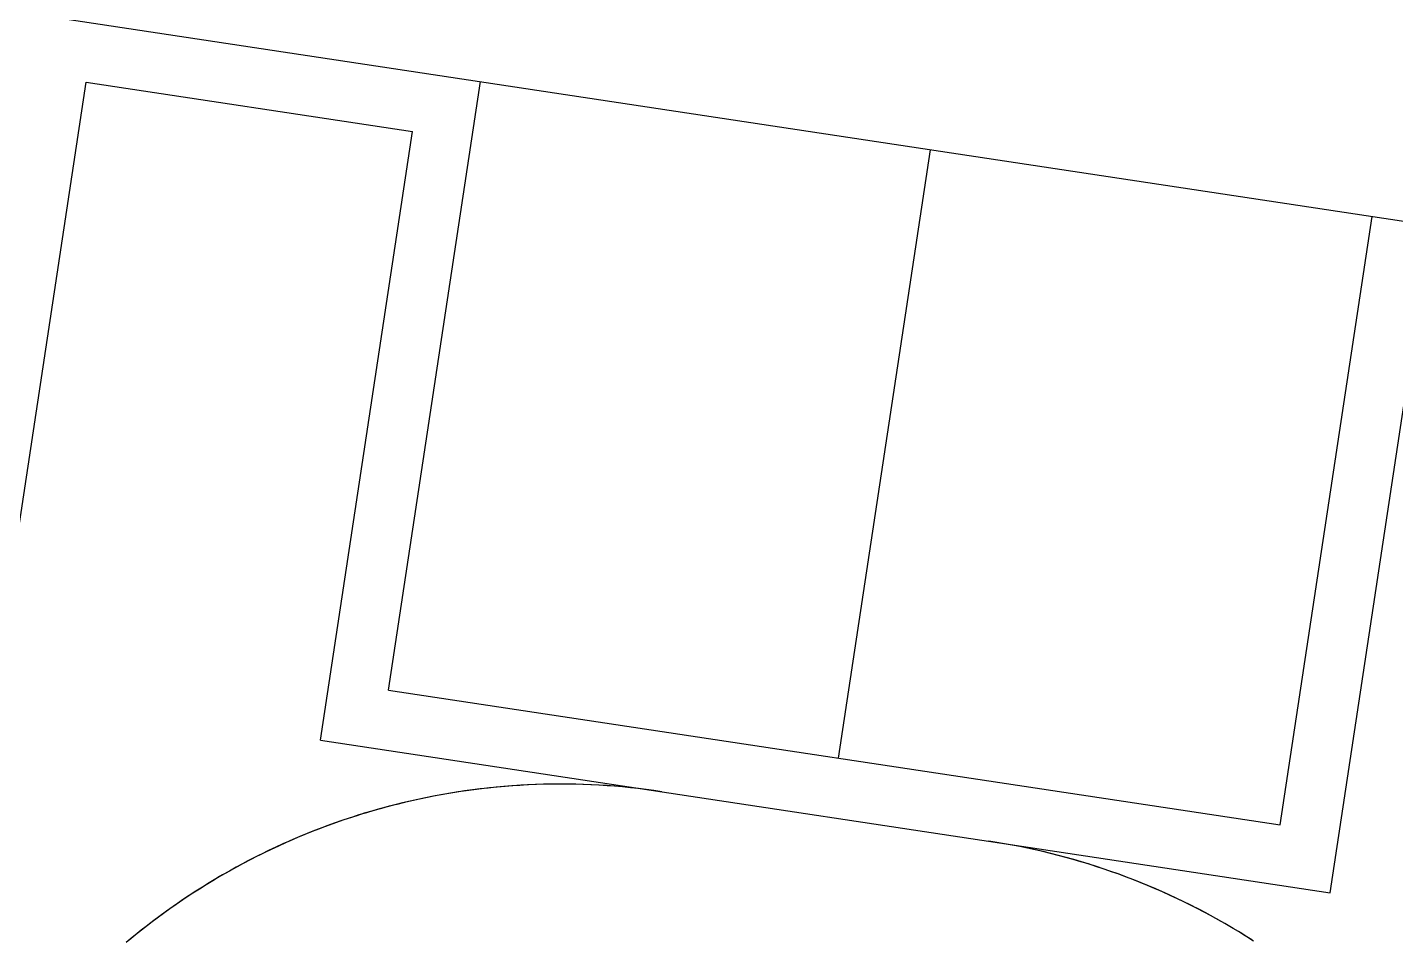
# Model space of a CAD drawing. Header units: metres. Extents: x 680594 to 684853, y 828874 to 830078.
# Drawn here: x 682140.8 to 682209.8, y 829761.3 to 829807.1 of the extents above; entities that cross this region are included whole.
import ezdxf

# ---------------------------------------------------------------- set-up
doc = ezdxf.new("R2010")
doc.units = ezdxf.units.M
doc.layers.add('PLOT_LINES', color=7, linetype='Continuous')

msp = doc.modelspace()

# ---------------------------------------------------------------- linework, layer by layer
at = {"layer": 'PLOT_LINES'}
for points in [[(682141.296, 829807.762), (682230.943, 829794.208)], [(682141.296, 829807.762), (682230.943, 829794.208)], [(682141.296, 829807.762), (682230.943, 829794.208)], [(682141.296, 829807.762), (682230.943, 829794.208)], [(682130.135, 829713.876), (682143.814, 829804.348)], [(682130.135, 829713.876), (682143.814, 829804.348)], [(682130.135, 829713.876), (682143.814, 829804.348)], [(682130.135, 829713.876), (682143.814, 829804.348)], [(682143.814, 829804.348), (682160.252, 829801.862)], [(682143.814, 829804.348), (682160.252, 829801.862)], [(682143.814, 829804.348), (682160.252, 829801.862)], [(682143.814, 829804.348), (682160.252, 829801.862)], [(682159.032, 829773.728), (682163.667, 829804.38)], [(682159.032, 829773.728), (682163.667, 829804.38)], [(682159.032, 829773.728), (682163.667, 829804.38)], [(682159.032, 829773.728), (682163.667, 829804.38)], [(682155.618, 829771.211), (682160.252, 829801.862)], [(682155.618, 829771.211), (682160.252, 829801.862)], [(682155.618, 829771.211), (682160.252, 829801.862)], [(682155.618, 829771.211), (682160.252, 829801.862)], [(682181.704, 829770.301), (682186.338, 829800.952)], [(682181.704, 829770.301), (682186.338, 829800.952)], [(682181.704, 829770.301), (682186.338, 829800.952)], [(682181.704, 829770.301), (682186.338, 829800.952)], [(682203.938, 829766.939), (682208.572, 829797.591)], [(682203.938, 829766.939), (682208.572, 829797.591)], [(682203.938, 829766.939), (682208.572, 829797.591)], [(682203.938, 829766.939), (682208.572, 829797.591)], [(682206.456, 829763.524), (682211.09, 829794.176)], [(682206.456, 829763.524), (682211.09, 829794.176)], [(682206.456, 829763.524), (682211.09, 829794.176)], [(682206.456, 829763.524), (682211.09, 829794.176)], [(682159.032, 829773.728), (682203.938, 829766.939)], [(682159.032, 829773.728), (682203.938, 829766.939)], [(682159.032, 829773.728), (682203.938, 829766.939)], [(682159.032, 829773.728), (682203.938, 829766.939)], [(682155.618, 829771.211), (682206.456, 829763.524)], [(682155.618, 829771.211), (682206.456, 829763.524)], [(682155.618, 829771.211), (682206.456, 829763.524)], [(682155.618, 829771.211), (682206.456, 829763.524)], [(682172.797, 829768.613), (682172.406, 829768.67), (682172.014, 829768.722), (682171.621, 829768.77), (682171.228, 829768.813), (682170.834, 829768.852), (682170.44, 829768.886), (682170.045, 829768.915), (682169.651, 829768.94), (682169.255, 829768.96), (682168.86, 829768.976), (682168.465, 829768.987), (682168.069, 829768.993), (682167.674, 829768.995), (682167.278, 829768.992), (682166.882, 829768.985), (682166.487, 829768.973), (682166.092, 829768.956), (682165.697, 829768.935), (682165.302, 829768.91), (682164.907, 829768.879), (682164.513, 829768.844), (682164.12, 829768.805), (682163.727, 829768.761), (682163.334, 829768.712), (682162.942, 829768.659), (682162.551, 829768.601), (682162.16, 829768.538), (682161.77, 829768.472), (682161.381, 829768.4), (682160.993, 829768.324), (682160.605, 829768.244), (682160.219, 829768.159), (682159.834, 829768.069), (682159.449, 829767.975), (682159.066, 829767.877), (682158.684, 829767.774), (682158.303, 829767.667), (682157.924, 829767.555), (682157.546, 829767.439), (682157.169, 829767.318), (682156.794, 829767.194), (682156.42, 829767.064), (682156.047, 829766.931), (682155.677, 829766.793), (682155.307, 829766.651), (682154.94, 829766.504), (682154.574, 829766.353), (682154.21, 829766.198), (682153.848, 829766.039), (682153.488, 829765.876), (682153.129, 829765.708), (682152.773, 829765.536), (682152.419, 829765.36), (682152.066, 829765.18), (682151.716, 829764.996), (682151.368, 829764.808), (682151.023, 829764.616), (682150.679, 829764.42), (682150.338, 829764.219), (682149.999, 829764.015), (682149.663, 829763.807), (682149.329, 829763.595), (682148.997, 829763.379), (682148.668, 829763.16), (682148.342, 829762.936), (682148.018, 829762.709), (682147.697, 829762.478), (682147.378, 829762.243), (682147.063, 829762.004), (682146.75, 829761.762), (682146.44, 829761.517), (682146.133, 829761.267), (682145.828, 829761.014)], [(682172.797, 829768.613), (682172.406, 829768.67), (682172.014, 829768.722), (682171.621, 829768.77), (682171.228, 829768.813), (682170.834, 829768.852), (682170.44, 829768.886), (682170.045, 829768.915), (682169.651, 829768.94), (682169.255, 829768.96), (682168.86, 829768.976), (682168.465, 829768.987), (682168.069, 829768.993), (682167.674, 829768.995), (682167.278, 829768.992), (682166.882, 829768.985), (682166.487, 829768.973), (682166.092, 829768.956), (682165.697, 829768.935), (682165.302, 829768.91), (682164.907, 829768.879), (682164.513, 829768.844), (682164.12, 829768.805), (682163.727, 829768.761), (682163.334, 829768.712), (682162.942, 829768.659), (682162.551, 829768.601), (682162.16, 829768.538), (682161.77, 829768.472), (682161.381, 829768.4), (682160.993, 829768.324), (682160.605, 829768.244), (682160.219, 829768.159), (682159.834, 829768.069), (682159.449, 829767.975), (682159.066, 829767.877), (682158.684, 829767.774), (682158.303, 829767.667), (682157.924, 829767.555), (682157.546, 829767.439), (682157.169, 829767.318), (682156.794, 829767.194), (682156.42, 829767.064), (682156.047, 829766.931), (682155.677, 829766.793), (682155.307, 829766.651), (682154.94, 829766.504), (682154.574, 829766.353), (682154.21, 829766.198), (682153.848, 829766.039), (682153.488, 829765.876), (682153.129, 829765.708), (682152.773, 829765.536), (682152.419, 829765.36), (682152.066, 829765.18), (682151.716, 829764.996), (682151.368, 829764.808), (682151.023, 829764.616), (682150.679, 829764.42), (682150.338, 829764.219), (682149.999, 829764.015), (682149.663, 829763.807), (682149.329, 829763.595), (682148.997, 829763.379), (682148.668, 829763.16), (682148.342, 829762.936), (682148.018, 829762.709), (682147.697, 829762.478), (682147.378, 829762.243), (682147.063, 829762.004), (682146.75, 829761.762), (682146.44, 829761.517), (682146.133, 829761.267), (682145.828, 829761.014)], [(682172.797, 829768.613), (682172.403, 829768.67), (682172.008, 829768.723), (682171.612, 829768.771), (682171.216, 829768.814), (682170.819, 829768.853), (682170.422, 829768.887), (682170.025, 829768.917), (682169.627, 829768.941), (682169.229, 829768.961), (682168.831, 829768.977), (682168.432, 829768.988), (682168.034, 829768.994), (682167.635, 829768.995), (682167.237, 829768.992), (682166.838, 829768.984), (682166.44, 829768.971), (682166.042, 829768.954), (682165.644, 829768.932), (682165.246, 829768.905), (682164.849, 829768.874), (682164.452, 829768.838), (682164.055, 829768.798), (682163.659, 829768.753), (682163.264, 829768.703), (682162.869, 829768.648), (682162.475, 829768.589), (682162.081, 829768.525), (682161.689, 829768.457), (682161.297, 829768.384), (682160.906, 829768.307), (682160.516, 829768.224), (682160.127, 829768.138), (682159.739, 829768.047), (682159.352, 829767.951), (682158.966, 829767.85), (682158.582, 829767.746), (682158.199, 829767.636), (682157.817, 829767.523), (682157.436, 829767.404), (682157.057, 829767.282), (682156.679, 829767.154), (682156.303, 829767.023), (682155.928, 829766.887), (682155.555, 829766.747), (682155.184, 829766.602), (682154.814, 829766.453), (682154.446, 829766.299), (682154.08, 829766.142), (682153.716, 829765.98), (682153.354, 829765.814), (682152.994, 829765.643), (682152.635, 829765.468), (682152.279, 829765.29), (682151.925, 829765.107), (682151.573, 829764.919), (682151.224, 829764.728), (682150.876, 829764.533), (682150.531, 829764.333), (682150.188, 829764.13), (682149.848, 829763.923), (682149.51, 829763.711), (682149.175, 829763.496), (682148.842, 829763.276), (682148.512, 829763.053), (682148.184, 829762.826), (682147.859, 829762.595), (682147.537, 829762.361), (682147.218, 829762.122), (682146.901, 829761.88), (682146.587, 829761.634), (682146.277, 829761.385), (682145.969, 829761.132)], [(682172.797, 829768.613), (682172.403, 829768.67), (682172.008, 829768.723), (682171.612, 829768.771), (682171.216, 829768.814), (682170.819, 829768.853), (682170.422, 829768.887), (682170.025, 829768.917), (682169.627, 829768.941), (682169.229, 829768.961), (682168.831, 829768.977), (682168.432, 829768.988), (682168.034, 829768.994), (682167.635, 829768.995), (682167.237, 829768.992), (682166.838, 829768.984), (682166.44, 829768.971), (682166.042, 829768.954), (682165.644, 829768.932), (682165.246, 829768.905), (682164.849, 829768.874), (682164.452, 829768.838), (682164.055, 829768.798), (682163.659, 829768.753), (682163.264, 829768.703), (682162.869, 829768.648), (682162.475, 829768.589), (682162.081, 829768.525), (682161.689, 829768.457), (682161.297, 829768.384), (682160.906, 829768.307), (682160.516, 829768.224), (682160.127, 829768.138), (682159.739, 829768.047), (682159.352, 829767.951), (682158.966, 829767.85), (682158.582, 829767.746), (682158.199, 829767.636), (682157.817, 829767.523), (682157.436, 829767.404), (682157.057, 829767.282), (682156.679, 829767.154), (682156.303, 829767.023), (682155.928, 829766.887), (682155.555, 829766.747), (682155.184, 829766.602), (682154.814, 829766.453), (682154.446, 829766.299), (682154.08, 829766.142), (682153.716, 829765.98), (682153.354, 829765.814), (682152.994, 829765.643), (682152.635, 829765.468), (682152.279, 829765.29), (682151.925, 829765.107), (682151.573, 829764.919), (682151.224, 829764.728), (682150.876, 829764.533), (682150.531, 829764.333), (682150.188, 829764.13), (682149.848, 829763.923), (682149.51, 829763.711), (682149.175, 829763.496), (682148.842, 829763.276), (682148.512, 829763.053), (682148.184, 829762.826), (682147.859, 829762.595), (682147.537, 829762.361), (682147.218, 829762.122), (682146.901, 829761.88), (682146.587, 829761.634), (682146.277, 829761.385), (682145.969, 829761.132)], [(682202.511, 829761.148), (682202.176, 829761.359), (682201.839, 829761.566), (682201.5, 829761.77), (682201.158, 829761.969), (682200.814, 829762.164), (682200.468, 829762.356), (682200.119, 829762.543), (682199.769, 829762.726), (682199.416, 829762.906), (682199.061, 829763.081), (682198.705, 829763.252), (682198.346, 829763.418), (682197.985, 829763.581), (682197.623, 829763.739), (682197.258, 829763.893), (682196.892, 829764.043), (682196.524, 829764.189), (682196.155, 829764.33), (682195.784, 829764.467), (682195.411, 829764.6), (682195.037, 829764.728), (682194.661, 829764.852), (682194.284, 829764.972), (682193.906, 829765.087), (682193.526, 829765.198), (682193.145, 829765.304), (682192.763, 829765.406), (682192.379, 829765.504), (682191.995, 829765.597), (682191.609, 829765.685), (682191.222, 829765.769), (682190.835, 829765.849), (682190.446, 829765.924), (682190.057, 829765.994), (682189.667, 829766.06), (682189.276, 829766.122)], [(682202.511, 829761.148), (682202.176, 829761.359), (682201.839, 829761.566), (682201.5, 829761.77), (682201.158, 829761.969), (682200.814, 829762.164), (682200.468, 829762.356), (682200.119, 829762.543), (682199.769, 829762.726), (682199.416, 829762.906), (682199.061, 829763.081), (682198.705, 829763.252), (682198.346, 829763.418), (682197.985, 829763.581), (682197.623, 829763.739), (682197.258, 829763.893), (682196.892, 829764.043), (682196.524, 829764.189), (682196.155, 829764.33), (682195.784, 829764.467), (682195.411, 829764.6), (682195.037, 829764.728), (682194.661, 829764.852), (682194.284, 829764.972), (682193.906, 829765.087), (682193.526, 829765.198), (682193.145, 829765.304), (682192.763, 829765.406), (682192.379, 829765.504), (682191.995, 829765.597), (682191.609, 829765.685), (682191.222, 829765.769), (682190.835, 829765.849), (682190.446, 829765.924), (682190.057, 829765.994), (682189.667, 829766.06), (682189.276, 829766.122)], [(682202.6, 829761.09), (682202.264, 829761.304), (682201.925, 829761.514), (682201.584, 829761.72), (682201.24, 829761.922), (682200.894, 829762.12), (682200.546, 829762.313), (682200.195, 829762.503), (682199.842, 829762.688), (682199.487, 829762.87), (682199.13, 829763.047), (682198.771, 829763.22), (682198.41, 829763.389), (682198.047, 829763.553), (682197.682, 829763.714), (682197.315, 829763.87), (682196.947, 829764.021), (682196.577, 829764.168), (682196.205, 829764.311), (682195.831, 829764.45), (682195.456, 829764.584), (682195.079, 829764.714), (682194.7, 829764.84), (682194.321, 829764.96), (682193.94, 829765.077), (682193.557, 829765.189), (682193.173, 829765.296), (682192.788, 829765.399), (682192.402, 829765.498), (682192.015, 829765.592), (682191.626, 829765.681), (682191.237, 829765.766), (682190.846, 829765.846), (682190.455, 829765.922), (682190.063, 829765.993), (682189.67, 829766.06), (682189.276, 829766.122)], [(682202.6, 829761.09), (682202.264, 829761.304), (682201.925, 829761.514), (682201.584, 829761.72), (682201.24, 829761.922), (682200.894, 829762.12), (682200.546, 829762.313), (682200.195, 829762.503), (682199.842, 829762.688), (682199.487, 829762.87), (682199.13, 829763.047), (682198.771, 829763.22), (682198.41, 829763.389), (682198.047, 829763.553), (682197.682, 829763.714), (682197.315, 829763.87), (682196.947, 829764.021), (682196.577, 829764.168), (682196.205, 829764.311), (682195.831, 829764.45), (682195.456, 829764.584), (682195.079, 829764.714), (682194.7, 829764.84), (682194.321, 829764.96), (682193.94, 829765.077), (682193.557, 829765.189), (682193.173, 829765.296), (682192.788, 829765.399), (682192.402, 829765.498), (682192.015, 829765.592), (682191.626, 829765.681), (682191.237, 829765.766), (682190.846, 829765.846), (682190.455, 829765.922), (682190.063, 829765.993), (682189.67, 829766.06), (682189.276, 829766.122)]]:
    msp.add_lwpolyline(points, dxfattribs=at)

doc.saveas('drawing.dxf')
